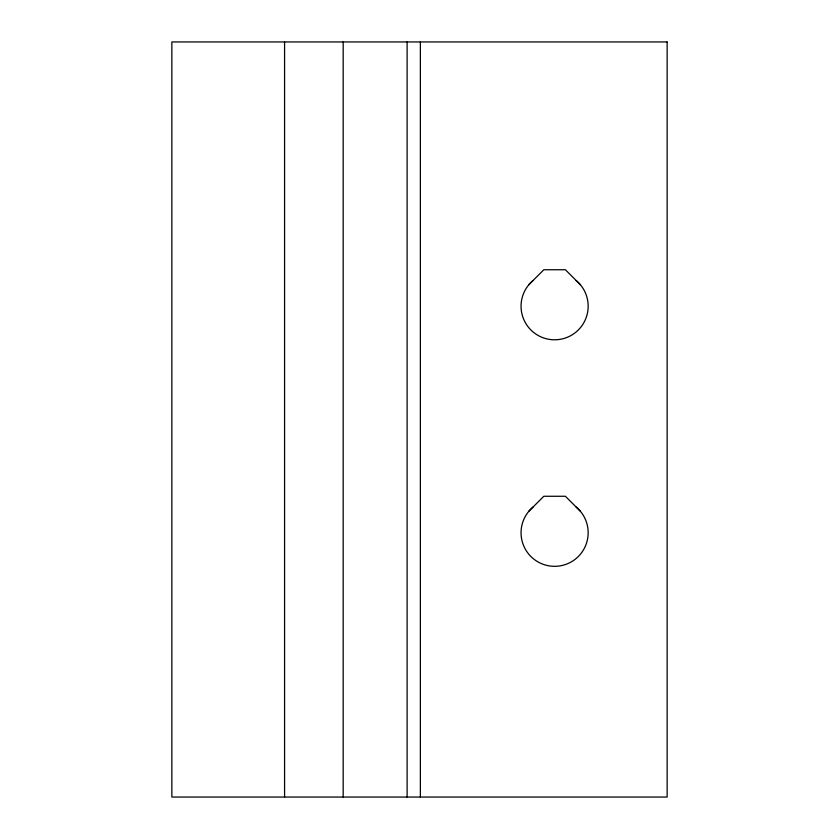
<?xml version="1.0" encoding="UTF-8"?>
<svg xmlns="http://www.w3.org/2000/svg" width="839" height="839" viewBox="0 0 839 839"><rect width="100%" height="100%" fill="white"/><g stroke="black" fill="none" stroke-linecap="round" stroke-linejoin="round"><path stroke-width="1.26" d="M528.895 284.662L543.819 269.738L565.392 269.738L580.315 284.662M528.895 511.192L543.819 496.269L565.392 496.269L580.315 511.192M420.37 41.95L420.37 797.05M407.114 41.95L407.114 797.05M343.182 41.95L343.182 797.05M284.578 41.95L284.578 797.05M576.183 507.06A33.56 33.56 0 0 1 579.015 555.796A33.56 33.56 0 0 1 530.196 555.796A33.56 33.56 0 0 1 533.038 507.06M576.183 280.53A33.56 33.56 0 0 1 579.015 329.266A33.56 33.56 0 0 1 530.196 329.266A33.56 33.56 0 0 1 533.038 280.53M667.141 41.95L171.859 41.95L171.859 797.05L667.141 797.05L667.141 41.95"/></g></svg>
